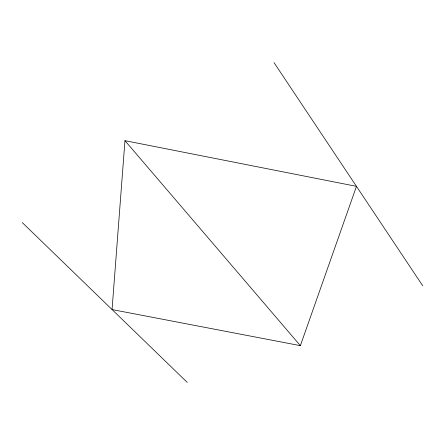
<?xml version="1.0" encoding="UTF-8"?>
<svg xmlns="http://www.w3.org/2000/svg" width="445" height="445" viewBox="0 0 445 445"><rect width="100%" height="100%" fill="white"/><g stroke="black" fill="none" stroke-linecap="round" stroke-linejoin="round"><path stroke-width="0.67" d="M124.962 140.67L112.062 309.564L300.369 345.654L356.467 186.349L124.962 140.67L300.369 345.654M22.25 222.55L187.217 382.377M274.031 62.623L422.75 285.835"/></g></svg>
